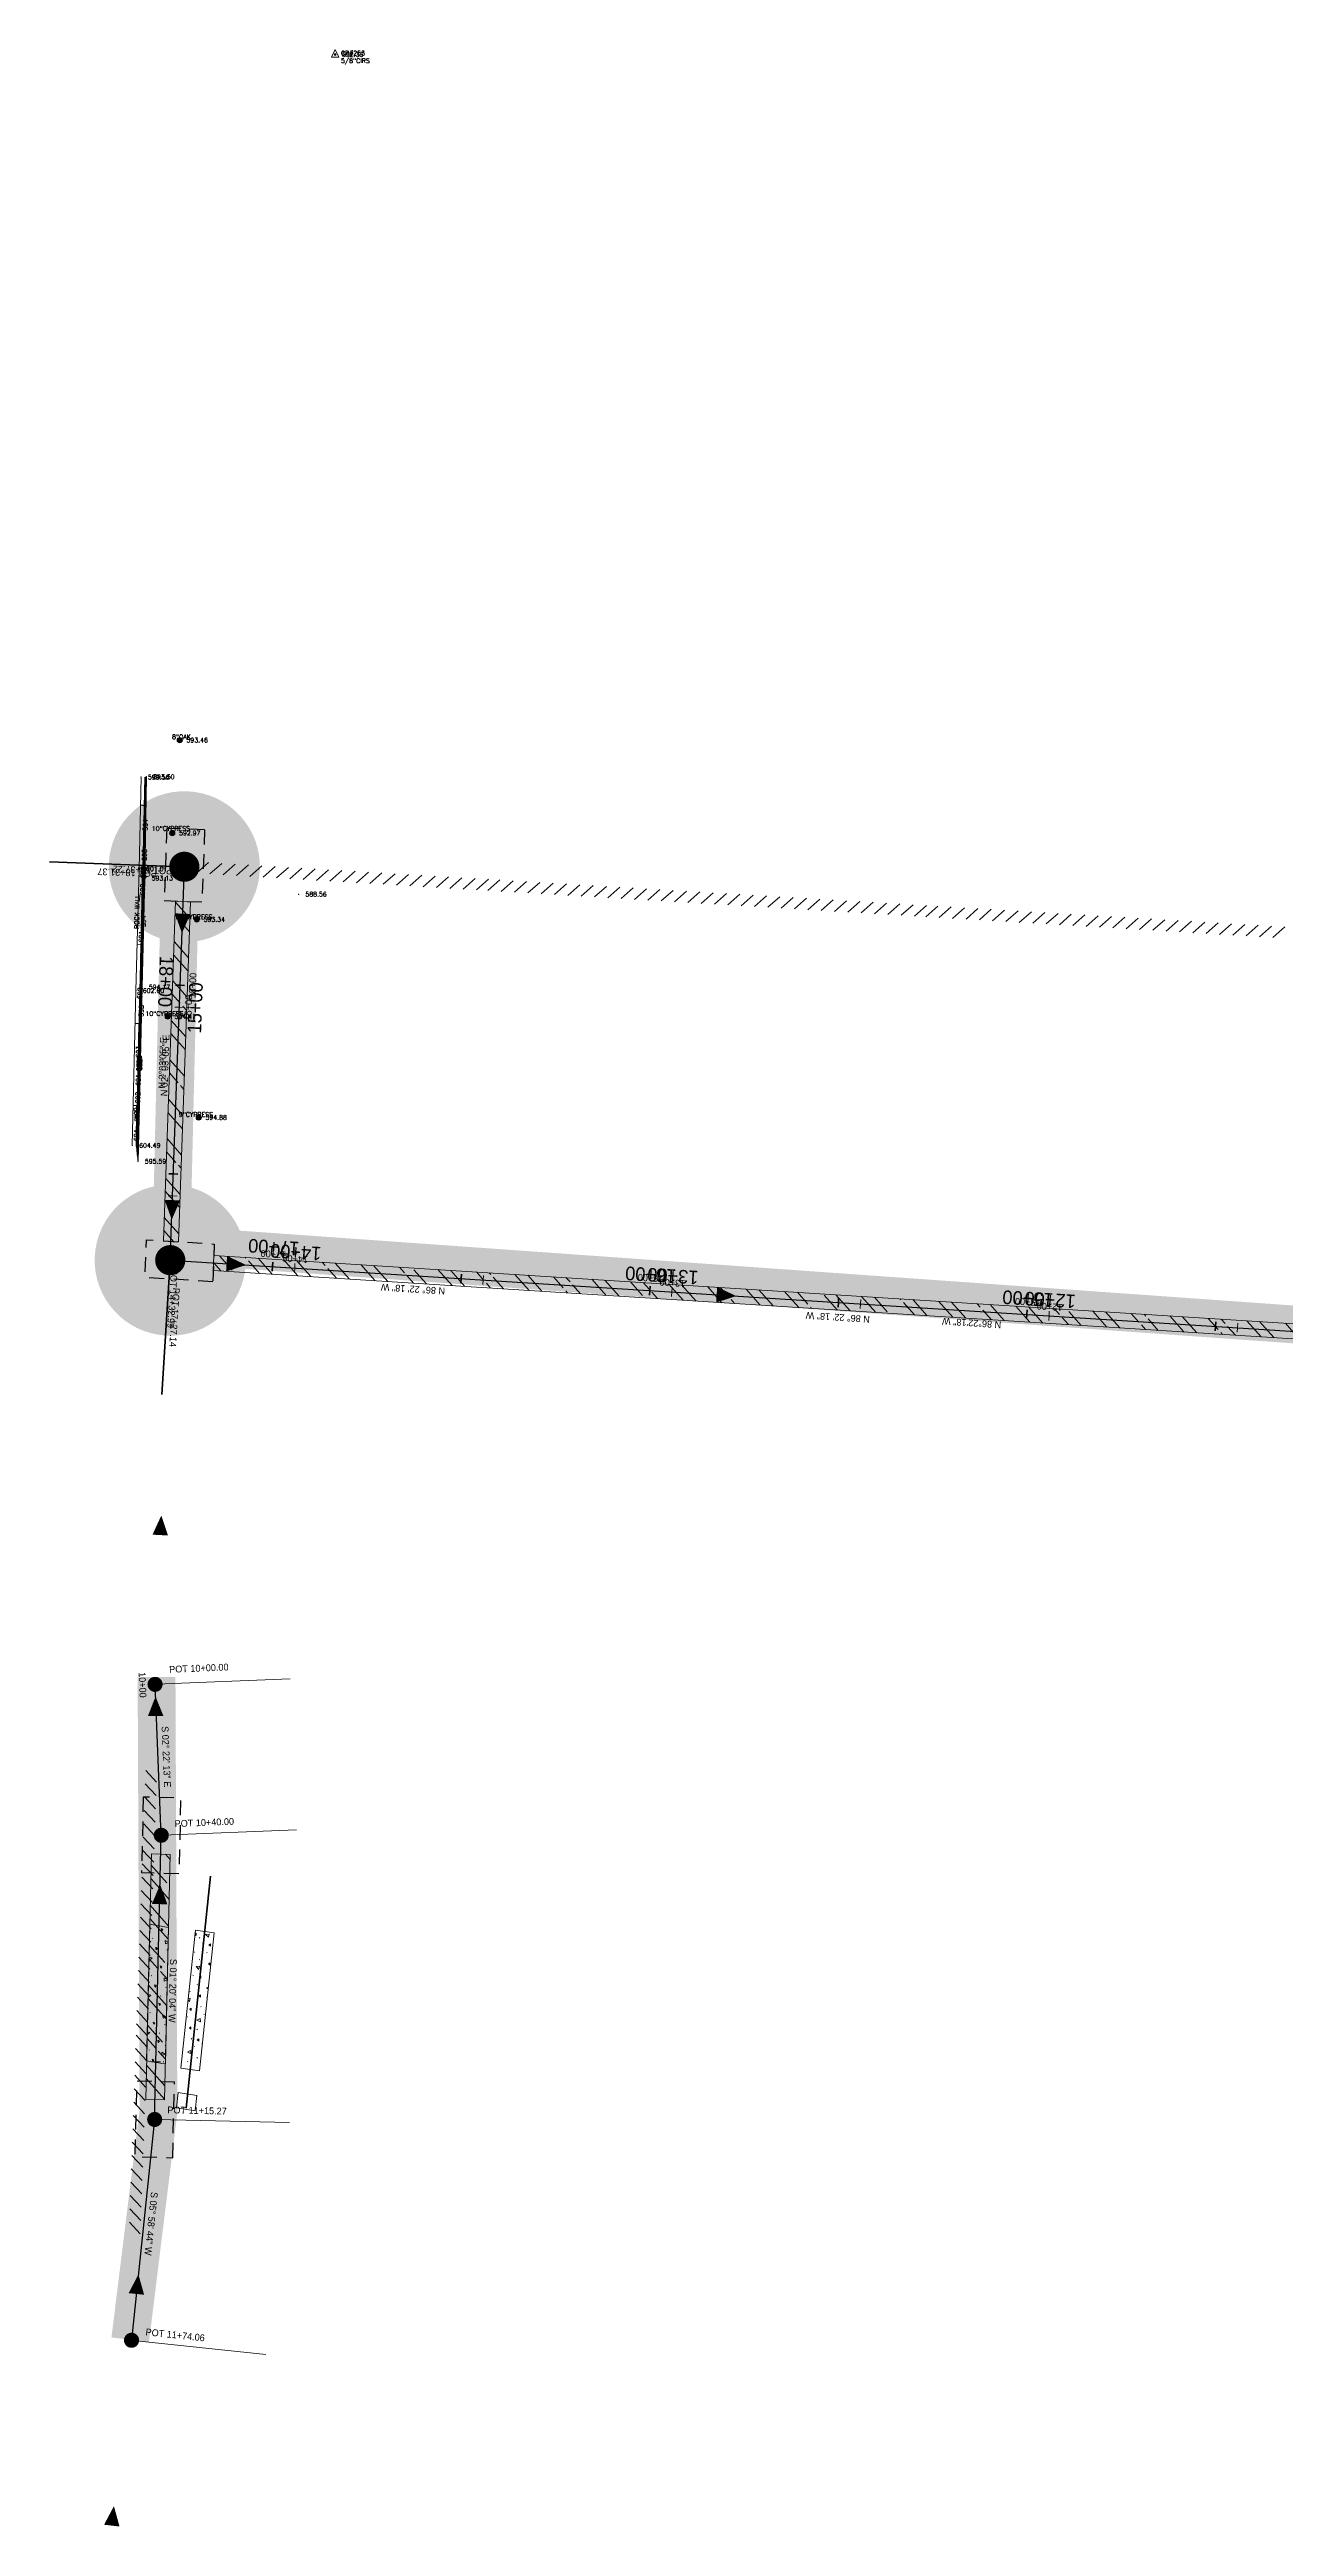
# Model space of a CAD drawing. Extents: x 2536931 to 2538613, y 7112513 to 7131087.
# Drawn here: x 2537606 to 2537933, y 7116062 to 7116718 of the extents above; entities that cross this region are included whole.
import ezdxf
from ezdxf.enums import TextEntityAlignment as Align

# ---------------------------------------------------------------- set-up
doc = ezdxf.new("R2010")
doc.units = 0
doc.header["$MEASUREMENT"] = 0
doc.linetypes.add('DGN Style 2', pattern=[6.486575, 3.891945, -2.59463])
doc.linetypes.add('HIDDEN2', pattern=[0.1875, 0.125, -0.0625])
for name, color, linetype, lineweight in [('C-BORE-PIT', 5, 'DGN Style 2', 30), ('C-PIPE-CASING', 6, 'Continuous', 13), ('C-PVMT-CONC-REPAIR', 7, 'Continuous', 0), ('C-SSWR-MHOL-200SCALE', 6, 'Continuous', 30), ('C-SSWR-MHOL-20SCALE', 6, 'Continuous', 30), ('C-SSWR-MHOL-40SCALE', 6, 'Continuous', 30), ('C-SSWR-UGND', 1, 'Continuous', 30), ('C-SSWR-UGND-ABAN-20SCALE', 7, 'Continuous', 13), ('C-SSWR-UGND_SS-2', 1, 'Continuous', 30), ('C-WATR-UGND-Crossings', 4, 'Continuous', 53), ('CONCRETE REPAIR', 7, 'Continuous', 13), ('D_ALIGN_WL_20_SCALE', 7, 'Continuous', 30), ('D_ALIGN_WL_20_SCALE_SS-2', 7, 'Continuous', 30), ('D_ALIGN_WL_40_SCALE', 7, 'Continuous', 30), ('D_ALIGN_WL_POT_20_SCALE', 7, 'Continuous', 0), ('distance', 54, 'Continuous', 0), ('PT', 7, 'Continuous', 0), ('PTELEV', 5, 'Continuous', 0), ('SIDEWALK REPAIR', 7, 'Continuous', 13), ('V-CTRL', 2, 'Continuous', 0), ('V-CTRL-DESC', 54, 'Continuous', 0), ('V-SITE-RTWL', 8, 'Continuous', 0), ('V-SITE-VEGE', 8, 'Continuous', 0), ('V-SITE-VEGE-DESC', 8, 'Continuous', 0), ('V-TINN-BRKL', 100, 'Continuous', 0), ('V-TOPO-MAJR', 252, 'HIDDEN2', 0), ('V-TOPO-MINR', 8, 'Continuous', 0)]:
    doc.layers.add(name, color=color, linetype=linetype, lineweight=lineweight)
doc.layers.add('C-SSWR-UGND-OLD', color=1, linetype='Continuous', lineweight=53, plot=False)
doc.styles.add('PTXT', font='romans.shx')
doc.styles.add('ROMANS', font='romans.shx')
doc.styles.add('Style-BRIDGE', font='BRIDGE.shx')
doc.styles.add('Style-LEROY', font='LEROY.shx')

# ---------------------------------------------------------------- blocks, each defined once
blk = doc.blocks.new('CP')
blk.add_hatch(color=256).paths.add_polyline_path([(-0.013, 0, 1), (0.013, 0, 1)])
at = {"linetype": 'Continuous'}
for p, q in [((-0.05, -0.033), (0, 0.067)), ((0, 0.067), (0.05, -0.033)), ((0.05, -0.033), (-0.05, -0.033))]:
    blk.add_line(p, q, dxfattribs=at)
blk.add_circle((0, 0), 0.0125)
blk = doc.blocks.new('TREE')
at = {"linetype": 'Continuous', "flags": 128}
blk.add_lwpolyline([(0.035, 0, 1), (-0.035, 0, 1), (0.035, 0)], format="xyb", dxfattribs=at)
for points in [[(0.035, 0.005), (-0.035, 0.005)], [(-0.035, 0), (0.035, 0)], [(-0.03, 0.015), (0.03, 0.015)], [(0.03, 0.01), (-0.03, 0.01)], [(-0.03, 0.01), (0.025, 0.01)], [(-0.03, 0.005), (0.025, 0.005)], [(0.025, 0.025), (-0.025, 0.025)], [(-0.02, 0.02), (0.02, 0.02)], [(0.015, 0.02), (-0.02, 0.02)], [(0.01, 0.025), (-0.01, 0.025)], [(-0.005, 0.03), (0.01, 0.03)], [(-0.03, -0.005), (0.03, -0.005)], [(-0.03, -0.005), (0.03, -0.005)], [(-0.03, -0.01), (0.025, -0.01)], [(0.02, -0.015), (-0.025, -0.015)], [(0.03, -0.015), (-0.025, -0.015)], [(0.015, -0.02), (-0.02, -0.02)], [(-0.015, -0.025), (0.015, -0.025)], [(-0.01, -0.025), (0.005, -0.025)], [(-0.005, -0.03), (0.005, -0.03)]]:
    blk.add_lwpolyline(points, dxfattribs=at)

msp = doc.modelspace()

# ---------------------------------------------------------------- hatches: boundary and pattern name
at = {"layer": 'C-PIPE-CASING'}
h = msp.add_hatch(dxfattribs=at)
h.set_pattern_fill('ANSI32', color=256, style=0)
h.set_pattern_definition([(311.545, (2537618.607, 7116424.335), (-15.60215, 6.7508), [14.4, -1]), (311.545, (2537620.4034, 7116425.9265), (-15.60215, 6.7508), [14.4, -1])])
h.paths.add_polyline_path([(2537642.83, 7116492.1), (2537638.83, 7116492.24), (2537635.61, 7116402.36), (2537639.61, 7116402.1)])
h = msp.add_hatch(dxfattribs=at)
h.set_pattern_fill('ANSI32', color=256, style=0)
h.set_pattern_definition([(311.545, (2537947.149, 7116385.663), (-15.60215, 6.75076), [14.4, -1]), (311.5451, (2537948.9454, 7116387.255), (-15.60215, 6.75076), [14.4, -1])])
h.paths.add_polyline_path([(2538059.95, 7116368.43), (2538060.2, 7116372.42), (2537648.98, 7116398.5), (2537648.83, 7116394.5)])
at = {"layer": 'C-PIPE-CASING', "lineweight": 13}
h = msp.add_hatch(dxfattribs=at)
h.set_pattern_fill('ANSI32', color=256, style=0)
h.set_pattern_definition([(311.545, (2537608.442, 7116206.082), (-15.6022, 6.7508), [14.4, -1]), (311.545, (2537610.2385, 7116207.674), (-15.6022, 6.7508), [14.4, -1])])
h.paths.add_polyline_path([(2537637.45, 7116239.88), (2537632.45, 7116240), (2537630.93, 7116175.01), (2537635.93, 7116174.9)])
at = {"layer": 'C-PVMT-CONC-REPAIR', "lineweight": 0}
h = msp.add_hatch(dxfattribs=at)
h.set_pattern_fill('CONCRT', style=0)
h.set_pattern_definition([(332.114, (2537642.1849, 7116214.9132), (-42.574763, 21.09652), [0.5131, -66.8511]), (231.2634, (2537642.6384, 7116214.6732), (45.088016, 57.783454), [0.4588, -85.9072]), (105.8504, (2537642.3513, 7116214.3153), (-7.698146, 29.855294), [0.62056, -113.27097]), (350.057, (2537640.1995, 7116212.358), (-8.640615, 0.275305), [1.0675, -68.7925]), (221.7344, (2537641.251, 7116212.1737), (44.459703, 38.06346), [0.9491, -70.6292]), (113.7228, (2537640.5427, 7116211.5419), (-40.375667, 90.116493), [0.86697, -119.4077]), (330.7597, (2537644.7336, 7116216.7791), (-76.508911, 41.91773), [1.06754, -106.0586]), (202.7093, (2537645.6651, 7116216.2576), (17.59539, 9.30939), [0.9594, -46.5556]), (93.1833, (2537644.7801, 7116215.8872), (0.314157, 9.859996), [0.87464, -98.15343]), (211.2822, (2537643.8962, 7116211.9933), (44.145546, 28.203465), [0.13345, -72.1103]), (333.641, (2537645.439, 7116209.871), (-16.96707, 10.41061), [0.1822, -47.3328]), (333.641, (2537638.264, 7116212.9872), (-16.96707, 10.41061), [0.1822, -47.3328]), (333.641, (2537640.4625, 7116214.6015), (-16.96707, 10.41061), [0.1822, -47.3328]), (184.685, (2537639.8579, 7116210.22), (78.079694, 7.38225), [0.1675, -86.84355]), (333.641, (2537645.1533, 7116214.267), (-16.96707, 10.41061), [0.1822, -47.3328]), (333.641, (2537641.3102, 7116217.388), (-16.96707, 10.41061), [0.1822, -47.3328]), (332.114, (2537639.3674, 7116217.4128), (-42.574763, 21.09652), [0.51306, -66.8511]), (231.2634, (2537639.8209, 7116217.1728), (45.088016, 57.783454), [0.4588, -85.9072]), (105.8504, (2537639.5338, 7116216.81495), (-7.698146, 29.855294), [0.62056, -113.27097]), (332.114, (2537643.3536, 7116210.067), (-42.574763, 21.09652), [0.5131, -66.8511]), (231.2634, (2537643.8071, 7116209.8271), (45.088016, 57.783454), [0.4588, -85.9072]), (105.8504, (2537643.52, 7116209.4692), (-7.698146, 29.855294), [0.62056, -113.271]), (211.2822, (2537647.0126, 7116217.5211), (44.145546, 28.203465), [0.13345, -72.1103]), (211.282, (2537646.7749, 7116208.7363), (44.145546, 28.203465), [0.13345, -72.1103])])
h.paths.add_polyline_path([(2537632.01, 7116221.4), (2537631.17, 7116185.26), (2537633.23, 7116184.88), (2537634.82, 7116184.58), (2537635.21, 7116184.51), (2537636.15, 7116184.38), (2537636.99, 7116220.53)])
at = {"layer": 'C-SSWR-MHOL-200SCALE'}
h = msp.add_hatch(color=256, dxfattribs=at)
edge = h.paths.add_edge_path()
edge.add_arc((2537641.16, 7116501.39), 20, 87.51717, 447.51717)
h = msp.add_hatch(color=256, dxfattribs=at)
edge = h.paths.add_edge_path()
edge.add_arc((2537637.43, 7116397.23), 20, 87.51717, 447.51717)
at = {"layer": 'C-SSWR-MHOL-20SCALE'}
h = msp.add_hatch(color=256, dxfattribs=at)
edge = h.paths.add_edge_path()
edge.add_arc((2537641.16, 7116501.39), 2, 87.51717, 447.51717)
h = msp.add_hatch(color=256, dxfattribs=at)
edge = h.paths.add_edge_path()
edge.add_arc((2537637.43, 7116397.23), 2, 87.51717, 447.51717)
h = msp.add_hatch(color=256, dxfattribs=at)
edge = h.paths.add_edge_path()
edge.add_arc((2537633.41, 7116284.9), 2, 87.51717, 447.51717)
h = msp.add_hatch(color=256, dxfattribs=at)
edge = h.paths.add_edge_path()
edge.add_arc((2537635.06, 7116244.94), 2, 87.51717, 447.51717)
h = msp.add_hatch(color=256, dxfattribs=at)
edge = h.paths.add_edge_path()
edge.add_arc((2537633.31, 7116169.69), 2, 87.51717, 447.51717)
h = msp.add_hatch(color=256, dxfattribs=at)
edge = h.paths.add_edge_path()
edge.add_arc((2537627.19, 7116111.22), 2, 87.51717, 447.51717)
at = {"layer": 'C-SSWR-MHOL-40SCALE'}
h = msp.add_hatch(color=256, dxfattribs=at)
edge = h.paths.add_edge_path()
edge.add_arc((2537641.16, 7116501.39), 4, 87.51717, 447.51717)
h = msp.add_hatch(color=256, dxfattribs=at)
edge = h.paths.add_edge_path()
edge.add_arc((2537637.43, 7116397.23), 4, 87.51717, 447.51717)
at = {"layer": 'CONCRETE REPAIR', "lineweight": 0}
h = msp.add_hatch(dxfattribs=at)
h.set_pattern_fill('CONCRT', color=256, style=0)
h.set_pattern_definition([(138.3972, (2537631.36385, 7116215.4962), (64.42, -56.2236), [0.51306, -104.40484]), (36.2086, (2537630.9802, 7116215.8368), (-45.80876, -32.588947), [0.4682, -99.67027]), (-90.305, (2537631.358, 7116216.1134), (-1.17249, -64.408015), [0.61725, -91.7486]), (155.054, (2537633.9356, 7116217.46), (8.28418, -2.47151), [1.0675, -60.0934]), (26.3791, (2537632.9677, 7116217.9102), (-105.651476, -51.739872), [0.94593, -129.0613]), (-82.706, (2537633.81515, 7116218.3305), (10.327058, -86.341036), [0.86043, -105.8053]), (136.243, (2537628.4233, 7116214.3425), (8.2842, -2.4715), [1.0675, -18.3626]), (7.8893, (2537627.6522, 7116215.0809), (-19.10277, -3.551975), [0.96335, -84.5412]), (-101.5458, (2537628.6065, 7116215.2131), (-2.534407, -8.494999), [0.8712, -97.02627]), (16.5148, (2537630.4544, 7116218.7561), (-78.945485, -22.7029), [0.13345, -113.4178]), (139.6636, (2537629.5045, 7116221.2018), (14.033955, -13.438022), [0.1822, -65.9189]), (139.6636, (2537635.6465, 7116216.3577), (14.033955, -13.438022), [0.1822, -65.9189]), (139.6636, (2537633.1088, 7116215.3579), (14.033955, -13.438022), [0.1822, -65.9189]), (-10.1118, (2537634.8115, 7116219.43995), (-68.807855, 11.277095), [0.1675, -78.1409]), (139.6636, (2537628.6587, 7116216.8786), (14.033955, -13.438022), [0.1822, -65.9189]), (139.6636, (2537631.578, 7116212.8801), (14.033955, -13.438022), [0.1822, -65.9189]), (138.3972, (2537633.45, 7116212.3602), (64.42, -56.2236), [0.51306, -104.40484]), (36.2086, (2537633.0664, 7116212.7009), (-45.80876, -32.588947), [0.4682, -99.67027]), (-90.305, (2537633.4441, 7116212.97746), (-1.17249, -64.408015), [0.61725, -91.7486]), (138.3972, (2537631.4707, 7116220.4801), (64.42, -56.2236), [0.51306, -104.40484]), (36.2086, (2537631.0871, 7116220.8207), (-45.80876, -32.588947), [0.4682, -99.67027]), (-90.305, (2537631.4648, 7116221.0973), (-1.17249, -64.408015), [0.61725, -91.7486]), (16.5148, (2537626.03044, 7116214.20676), (-78.945485, -22.7029), [0.13345, -113.4178]), (16.5148, (2537628.5024, 7116222.64), (-78.945485, -22.7029), [0.13345, -113.4178])])
h.paths.add_polyline_path([(2537644.08, 7116219.83), (2537649.03, 7116219.07), (2537645.19, 7116182.6), (2537642.72, 7116182.95), (2537640.24, 7116183.3)])

# ---------------------------------------------------------------- linework, layer by layer
at = {"layer": 'C-BORE-PIT'}
for p, q in [((2537636.52, 7116511.56), (2537635.84, 7116492.35)), ((2537646.52, 7116511.2), (2537636.52, 7116511.56)), ((2537646.52, 7116511.2), (2537645.83, 7116491.99)), ((2537645.83, 7116491.99), (2537635.84, 7116492.35))]:
    msp.add_line(p, q, dxfattribs=at)
at = {"layer": 'C-BORE-PIT', "flags": 128}
for points in [[(2537648.73, 7116391.5), (2537630.76, 7116392.64), (2537631.11, 7116402.64), (2537649.09, 7116401.5)], [(2537630.3, 7116255.05), (2537629.83, 7116235.06), (2537639.83, 7116234.82), (2537640.29, 7116254.82)], [(2537638.08, 7116159.57), (2537638.54, 7116179.57), (2537628.54, 7116179.8), (2537628.08, 7116159.8)]]:
    msp.add_lwpolyline(points, close=True, dxfattribs=at)
at = {"layer": 'C-PIPE-CASING', "lineweight": 13, "flags": 128}
for points in [[(2537638.83, 7116492.24), (2537635.61, 7116402.36), (2537639.61, 7116402.1), (2537642.83, 7116492.1)], [(2538060.2, 7116372.42), (2537648.98, 7116398.5), (2537648.83, 7116394.5), (2538059.95, 7116368.43)], [(2537632.45, 7116240), (2537630.93, 7116175.01), (2537635.93, 7116174.9), (2537637.45, 7116239.88)]]:
    msp.add_lwpolyline(points, close=True, dxfattribs=at)
at = {"layer": 'C-PVMT-CONC-REPAIR', "color": 7, "lineweight": 13, "flags": 128}
msp.add_lwpolyline([(2537632.01, 7116221.4), (2537631.17, 7116185.26), (2537633.23, 7116184.88), (2537634.82, 7116184.58), (2537635.21, 7116184.51), (2537636.15, 7116184.38), (2537636.99, 7116220.53)], close=True, dxfattribs=at)
at = {"layer": 'C-SSWR-UGND'}
for p, q in [((2537635.06, 7116244.94), (2537633.41, 7116284.9)), ((2537633.31, 7116169.69), (2537635.06, 7116244.94)), ((2537633.31, 7116169.69), (2537627.19, 7116111.22))]:
    msp.add_line(p, q, dxfattribs=at)
for points in [[(2537636.85, 7116324.32), (2537635.07, 7116329.61), (2537632.74, 7116324.54)], [(2537636.69, 7116226.66), (2537634.76, 7116231.89), (2537632.58, 7116226.75)], [(2537630.52, 7116123.28), (2537629.01, 7116128.66), (2537626.43, 7116123.71)], [(2537624.01, 7116061.92), (2537622.53, 7116067.31), (2537619.92, 7116062.38)]]:
    msp.add_solid(points, dxfattribs=at)
at = {"layer": 'C-SSWR-UGND', "extrusion": (0, 0, -1)}
msp.add_solid([(-2537635.63, 7116276.51), (-2537633.54, 7116281.68), (-2537631.52, 7116276.48)], dxfattribs=at)
at = {"layer": 'C-SSWR-UGND-ABAN-20SCALE', "linetype": 'Continuous'}
for p, q in [((2537644.36, 7116499.69), (2537647.53, 7116502.51)), ((2537647.89, 7116499.48), (2537651.06, 7116502.3)), ((2537651.42, 7116499.27), (2537654.59, 7116502.09)), ((2537654.95, 7116499.06), (2537658.12, 7116501.87)), ((2537658.48, 7116498.85), (2537661.65, 7116501.66)), ((2537662.01, 7116498.64), (2537665.18, 7116501.45)), ((2537665.53, 7116498.43), (2537668.71, 7116501.24)), ((2537669.06, 7116498.21), (2537672.24, 7116501.03)), ((2537672.59, 7116498), (2537675.77, 7116500.82)), ((2537676.12, 7116497.79), (2537679.3, 7116500.61)), ((2537679.65, 7116497.58), (2537682.83, 7116500.4)), ((2537683.18, 7116497.37), (2537686.35, 7116500.19)), ((2537686.71, 7116497.16), (2537689.88, 7116499.97)), ((2537690.24, 7116496.95), (2537693.41, 7116499.76)), ((2537693.77, 7116496.74), (2537696.94, 7116499.55)), ((2537697.3, 7116496.53), (2537700.47, 7116499.34)), ((2537700.83, 7116496.32), (2537704, 7116499.13)), ((2537704.36, 7116496.1), (2537707.53, 7116498.92)), ((2537707.89, 7116495.89), (2537711.06, 7116498.71)), ((2537711.41, 7116495.68), (2537714.59, 7116498.5)), ((2537714.94, 7116495.47), (2537718.12, 7116498.29)), ((2537718.47, 7116495.26), (2537721.65, 7116498.08)), ((2537721.47, 7116495.08), (2537724.64, 7116497.9)), ((2537725, 7116494.87), (2537728.17, 7116497.69)), ((2537728.53, 7116494.66), (2537731.7, 7116497.47)), ((2537732.06, 7116494.45), (2537735.23, 7116497.26)), ((2537735.59, 7116494.24), (2537738.76, 7116497.05)), ((2537739.11, 7116494.03), (2537742.29, 7116496.84)), ((2537742.64, 7116493.81), (2537745.82, 7116496.63)), ((2537746.17, 7116493.6), (2537749.35, 7116496.42)), ((2537749.7, 7116493.39), (2537752.88, 7116496.21)), ((2537753.23, 7116493.18), (2537756.41, 7116496)), ((2537756.76, 7116492.97), (2537759.93, 7116495.79)), ((2537760.29, 7116492.76), (2537763.46, 7116495.57)), ((2537763.82, 7116492.55), (2537766.99, 7116495.36)), ((2537767.35, 7116492.34), (2537770.52, 7116495.15)), ((2537770.88, 7116492.13), (2537774.05, 7116494.94)), ((2537774.41, 7116491.91), (2537777.58, 7116494.73)), ((2537777.94, 7116491.7), (2537781.11, 7116494.52)), ((2537781.47, 7116491.49), (2537784.64, 7116494.31)), ((2537784.99, 7116491.28), (2537788.17, 7116494.1)), ((2537788.52, 7116491.07), (2537791.7, 7116493.89)), ((2537792.05, 7116490.86), (2537795.23, 7116493.67)), ((2537795.58, 7116490.65), (2537798.76, 7116493.46)), ((2537799.11, 7116490.44), (2537802.29, 7116493.25)), ((2537802.64, 7116490.23), (2537805.81, 7116493.04)), ((2537806.17, 7116490.02), (2537809.34, 7116492.83)), ((2537809.7, 7116489.8), (2537812.87, 7116492.62)), ((2537813.23, 7116489.59), (2537816.4, 7116492.41)), ((2537816.76, 7116489.38), (2537819.93, 7116492.2)), ((2537820.29, 7116489.17), (2537823.46, 7116491.99)), ((2537823.82, 7116488.96), (2537826.99, 7116491.78)), ((2537827.35, 7116488.75), (2537830.52, 7116491.56)), ((2537830.87, 7116488.54), (2537834.05, 7116491.35)), ((2537834.4, 7116488.33), (2537837.58, 7116491.14)), ((2537837.4, 7116488.15), (2537840.57, 7116490.96)), ((2537840.93, 7116487.94), (2537844.1, 7116490.75)), ((2537844.46, 7116487.73), (2537847.63, 7116490.54)), ((2537847.99, 7116487.51), (2537851.16, 7116490.33)), ((2537851.52, 7116487.3), (2537854.69, 7116490.12)), ((2537855.04, 7116487.09), (2537858.22, 7116489.91)), ((2537858.57, 7116486.88), (2537861.75, 7116489.7)), ((2537862.1, 7116486.67), (2537865.28, 7116489.49)), ((2537865.63, 7116486.46), (2537868.81, 7116489.27)), ((2537869.16, 7116486.25), (2537872.34, 7116489.06)), ((2537872.69, 7116486.04), (2537875.86, 7116488.85)), ((2537876.22, 7116485.83), (2537879.39, 7116488.64)), ((2537879.75, 7116485.61), (2537882.92, 7116488.43)), ((2537883.28, 7116485.4), (2537886.45, 7116488.22)), ((2537886.81, 7116485.19), (2537889.98, 7116488.01)), ((2537890.34, 7116484.98), (2537893.51, 7116487.8)), ((2537893.87, 7116484.77), (2537897.04, 7116487.59)), ((2537897.4, 7116484.56), (2537900.57, 7116487.37)), ((2537900.92, 7116484.35), (2537904.1, 7116487.16)), ((2537904.45, 7116484.14), (2537907.63, 7116486.95)), ((2537907.98, 7116483.93), (2537911.16, 7116486.74)), ((2537911.51, 7116483.72), (2537914.69, 7116486.53)), ((2537915.04, 7116483.5), (2537918.22, 7116486.32)), ((2537918.57, 7116483.29), (2537921.74, 7116486.11)), ((2537922.1, 7116483.08), (2537925.27, 7116485.9)), ((2537925.63, 7116482.87), (2537928.8, 7116485.69)), ((2537929.16, 7116482.66), (2537932.33, 7116485.48)), ((2537630.93, 7116262.11), (2537633.82, 7116259)), ((2537630.68, 7116255.04), (2537633.57, 7116251.93)), ((2537630.8, 7116258.57), (2537633.69, 7116255.47)), ((2537630.42, 7116247.97), (2537633.31, 7116244.87)), ((2537630.55, 7116251.51), (2537633.44, 7116248.4)), ((2537630.17, 7116240.91), (2537633.05, 7116237.8)), ((2537630.29, 7116244.44), (2537633.18, 7116241.33)), ((2537629.91, 7116233.84), (2537632.8, 7116230.73)), ((2537630.04, 7116237.37), (2537632.93, 7116234.27)), ((2537629.78, 7116230.31), (2537632.67, 7116227.2)), ((2537629.53, 7116223.24), (2537632.42, 7116220.13)), ((2537629.66, 7116226.77), (2537632.54, 7116223.67)), ((2537629.27, 7116216.17), (2537632.16, 7116213.07)), ((2537629.4, 7116219.71), (2537632.29, 7116216.6)), ((2537629.02, 7116209.11), (2537631.91, 7116206)), ((2537629.14, 7116212.64), (2537632.03, 7116209.53)), ((2537628.76, 7116202.04), (2537631.65, 7116198.93)), ((2537628.89, 7116205.57), (2537631.78, 7116202.47)), ((2537628.51, 7116194.97), (2537631.4, 7116191.87)), ((2537628.63, 7116198.51), (2537631.52, 7116195.4)), ((2537628.27, 7116188.44), (2537631.16, 7116185.34)), ((2537628.4, 7116191.98), (2537631.29, 7116188.87)), ((2537628.02, 7116181.38), (2537630.91, 7116178.27)), ((2537628.14, 7116184.91), (2537631.03, 7116181.8)), ((2537627.89, 7116177.84), (2537630.78, 7116174.74)), ((2537627.63, 7116170.78), (2537630.52, 7116167.67)), ((2537627.76, 7116174.31), (2537630.65, 7116171.2)), ((2537627.38, 7116163.71), (2537630.27, 7116160.6)), ((2537627.51, 7116167.24), (2537630.4, 7116164.14)), ((2537627.12, 7116156.64), (2537630.01, 7116153.54)), ((2537627.25, 7116160.18), (2537630.14, 7116157.07)), ((2537626.87, 7116149.58), (2537629.76, 7116146.47)), ((2537627, 7116153.11), (2537629.89, 7116150)), ((2537626.61, 7116142.51), (2537629.5, 7116139.4)), ((2537626.74, 7116146.04), (2537629.63, 7116142.94))]:
    msp.add_line(p, q, dxfattribs=at)
at = {"layer": 'C-SSWR-UGND-OLD'}
for p, q in [((2537640.76, 7116501.4), (2537605.5, 7116502.66)), ((2537640.04, 7116470.04), (2537638.84, 7116470.08)), ((2537640.04, 7116470.04), (2537638.84, 7116470.08)), ((2537640.04, 7116470.04), (2537641.24, 7116469.99)), ((2537640.04, 7116470.04), (2537641.24, 7116469.99)), ((2537638.25, 7116420.07), (2537637.05, 7116420.11)), ((2537638.25, 7116420.07), (2537637.05, 7116420.11)), ((2537638.25, 7116420.07), (2537639.45, 7116420.03)), ((2537638.25, 7116420.07), (2537639.45, 7116420.03)), ((2537637.41, 7116396.83), (2537635.17, 7116361.61)), ((2537664.52, 7116395.51), (2537664.44, 7116394.31)), ((2537664.52, 7116395.51), (2537664.44, 7116394.31)), ((2537664.52, 7116395.51), (2537664.59, 7116396.71)), ((2537664.52, 7116395.51), (2537664.59, 7116396.71)), ((2537714.42, 7116392.34), (2537714.34, 7116391.15)), ((2537714.42, 7116392.34), (2537714.49, 7116393.54)), ((2537764.32, 7116389.18), (2537764.24, 7116387.98)), ((2537764.32, 7116389.18), (2537764.24, 7116387.98)), ((2537764.32, 7116389.18), (2537764.39, 7116390.38)), ((2537764.32, 7116389.18), (2537764.39, 7116390.38)), ((2537814.22, 7116386.02), (2537814.14, 7116384.82)), ((2537814.22, 7116386.02), (2537814.14, 7116384.82)), ((2537814.22, 7116386.02), (2537814.29, 7116387.21)), ((2537814.22, 7116386.02), (2537814.29, 7116387.21)), ((2537864.12, 7116382.85), (2537864.04, 7116381.65)), ((2537864.12, 7116382.85), (2537864.04, 7116381.65)), ((2537864.12, 7116382.85), (2537864.19, 7116384.05)), ((2537864.12, 7116382.85), (2537864.19, 7116384.05)), ((2537914.02, 7116379.69), (2537913.94, 7116378.49)), ((2537914.02, 7116379.69), (2537913.94, 7116378.49)), ((2537914.02, 7116379.69), (2537914.09, 7116380.88)), ((2537914.02, 7116379.69), (2537914.09, 7116380.88))]:
    msp.add_line(p, q, dxfattribs=at)
for centre in [(2537641.16, 7116501.39), (2537637.43, 7116397.23)]:
    msp.add_circle(centre, 0.4, dxfattribs=at)
at = {"layer": 'C-SSWR-UGND_SS-2'}
for q in [(2537641.16, 7116501.39), (2538067.38, 7116369.96)]:
    msp.add_line((2537637.43, 7116397.23), q, dxfattribs=at)
at = {"layer": 'C-SSWR-UGND_SS-2', "extrusion": (0, 0, -1)}
for points in [[(-2537638.66, 7116489.05), (-2537640.53, 7116483.79), (-2537642.77, 7116488.9)], [(-2537635.95, 7116413.19), (-2537637.82, 7116407.93), (-2537640.06, 7116413.05)]]:
    msp.add_solid(points, dxfattribs=at)
at = {"layer": 'C-SSWR-UGND_SS-2'}
for points in [[(2537652.21, 7116394.23), (2537657.52, 7116395.95), (2537652.47, 7116398.33)], [(2537781.89, 7116386), (2537787.2, 7116387.73), (2537782.15, 7116390.11)]]:
    msp.add_solid(points, dxfattribs=at)
at = {"layer": 'C-WATR-UGND-Crossings', "linetype": 'Continuous'}
msp.add_line((2537641.65, 7116172.71), (2537648.09, 7116234.14), dxfattribs=at)
at = {"layer": 'CONCRETE REPAIR', "lineweight": 13, "flags": 128}
msp.add_lwpolyline([(2537644.08, 7116219.83), (2537649.03, 7116219.07), (2537645.19, 7116182.6), (2537642.72, 7116182.95), (2537640.24, 7116183.3)], close=True, dxfattribs=at)
at = {"layer": 'D_ALIGN_WL_20_SCALE', "color": 2, "linetype": 'Continuous', "lineweight": 13}
for p, q in [((2537633.41, 7116284.9), (2537632.21, 7116284.85)), ((2537633.41, 7116284.9), (2537634.61, 7116284.95)), ((2537633.67, 7116184.95), (2537632.47, 7116184.98)), ((2537633.67, 7116184.95), (2537634.87, 7116184.92))]:
    msp.add_line(p, q, dxfattribs=at)
at = {"layer": 'D_ALIGN_WL_20_SCALE_SS-2', "color": 6, "linetype": 'Continuous', "lineweight": 13}
for p, q in [((2537639.83, 7116464.19), (2537638.63, 7116464.23)), ((2537639.83, 7116464.19), (2537641.03, 7116464.15)), ((2537638.04, 7116414.22), (2537636.84, 7116414.26)), ((2537638.04, 7116414.22), (2537639.24, 7116414.18)), ((2537670.36, 7116395.14), (2537670.28, 7116393.94)), ((2537670.36, 7116395.14), (2537670.43, 7116396.33)), ((2537720.26, 7116391.97), (2537720.18, 7116390.78)), ((2537720.26, 7116391.97), (2537720.33, 7116393.17)), ((2537770.16, 7116388.81), (2537770.08, 7116387.61)), ((2537770.16, 7116388.81), (2537770.23, 7116390.01)), ((2537820.06, 7116385.64), (2537819.98, 7116384.45)), ((2537820.06, 7116385.64), (2537820.13, 7116386.84)), ((2537869.96, 7116382.48), (2537869.88, 7116381.28)), ((2537869.96, 7116382.48), (2537870.03, 7116383.68)), ((2537919.86, 7116379.32), (2537919.78, 7116378.12)), ((2537919.86, 7116379.32), (2537919.93, 7116380.51))]:
    msp.add_line(p, q, dxfattribs=at)
at = {"layer": 'D_ALIGN_WL_40_SCALE', "color": 2, "lineweight": 13}
for p, q in [((2537639.83, 7116464.19), (2537638.63, 7116464.23)), ((2537639.83, 7116464.19), (2537641.03, 7116464.15)), ((2537670.36, 7116395.14), (2537670.28, 7116393.94)), ((2537670.36, 7116395.14), (2537670.43, 7116396.33)), ((2537770.16, 7116388.81), (2537770.08, 7116387.61)), ((2537770.16, 7116388.81), (2537770.23, 7116390.01)), ((2537869.96, 7116382.48), (2537869.88, 7116381.28)), ((2537869.96, 7116382.48), (2537870.03, 7116383.68))]:
    msp.add_line(p, q, dxfattribs=at)
at = {"layer": 'D_ALIGN_WL_POT_20_SCALE', "color": 6, "lineweight": 13}
for p, q in [((2537640.76, 7116501.4), (2537620.31, 7116502.13)), ((2537637.41, 7116396.83), (2537636.16, 7116377.22))]:
    msp.add_line(p, q, dxfattribs=at)
at = {"layer": 'D_ALIGN_WL_POT_20_SCALE', "color": 2, "linetype": 'Continuous', "lineweight": 13}
for p, q in [((2537633.81, 7116284.92), (2537669.16, 7116286.38)), ((2537635.46, 7116244.95), (2537670.81, 7116246.42)), ((2537633.71, 7116169.68), (2537668.98, 7116168.85)), ((2537627.58, 7116111.18), (2537662.75, 7116107.5))]:
    msp.add_line(p, q, dxfattribs=at)
at = {"layer": 'D_ALIGN_WL_POT_20_SCALE', "color": 6, "lineweight": 13}
for centre in [(2537641.16, 7116501.39), (2537637.43, 7116397.23)]:
    msp.add_circle(centre, 0.4, dxfattribs=at)
at = {"layer": 'D_ALIGN_WL_POT_20_SCALE', "color": 2, "linetype": 'Continuous', "lineweight": 13}
for centre in [(2537633.41, 7116284.9), (2537635.06, 7116244.94), (2537633.31, 7116169.69), (2537627.19, 7116111.22)]:
    msp.add_circle(centre, 0.4, dxfattribs=at)
at = {"layer": 'distance', "color": 7, "linetype": 'Continuous', "lineweight": 0, "const_width": 10}
for points in [[(2538079.92, 7116369.88), (2537637.72, 7116401.31), (2537640.23, 7116506.68)], [(2537626.84, 7116111.35), (2537634.31, 7116171.83), (2537633.81, 7116286.82)]]:
    msp.add_lwpolyline(points, dxfattribs=at)
at = {"layer": 'PT'}
for p in [(2537681.07, 7116716.45, 592.33), (2537639.94, 7116534.93, 593.45), (2537629.73, 7116525.13, 599.56), (2537631.11, 7116525.23, 593.49), (2537637.96, 7116510.32, 592.97), (2537629.22, 7116500.83, 601.01), (2537630.7, 7116498.36, 593.13), (2537671.39, 7116494.12, 588.56), (2537644.46, 7116487.44, 593.34), (2537628.36, 7116468.58, 602.6), (2537629.98, 7116469.55, 594.17), (2537636.77, 7116461.73, 594.41), (2537644.96, 7116435, 594.88), (2537627.4, 7116427.61, 604.48), (2537628.92, 7116423.39, 595.59)]:
    msp.add_point(p, dxfattribs=at)
at = {"layer": 'SIDEWALK REPAIR', "flags": 128}
msp.add_lwpolyline([(2537639.13, 7116172.76), (2537644.07, 7116171.95), (2537644.5, 7116176.03), (2537639.56, 7116176.82)], close=True, dxfattribs=at)
at = {"layer": 'V-SITE-RTWL', "flags": 128}
for points in [[(2537629.73, 7116525.13), (2537629.22, 7116500.83), (2537628.36, 7116468.58), (2537627.4, 7116427.61)], [(2537630.73, 7116525.11), (2537630.22, 7116500.81), (2537630.22, 7116500.8), (2537630.22, 7116500.8), (2537629.36, 7116468.55), (2537628.4, 7116427.59)]]:
    msp.add_lwpolyline(points, dxfattribs=at)
at = {"layer": 'V-TINN-BRKL'}
for points in [[(2537629.73, 7116525.13, 599.56), (2537629.22, 7116500.83, 601.01), (2537628.36, 7116468.58, 602.6), (2537627.4, 7116427.61, 604.48)], [(2537630.73, 7116525.11, 599.56), (2537630.22, 7116500.8, 601.01), (2537629.36, 7116468.55, 602.6), (2537628.4, 7116427.59, 604.48)], [(2537631.11, 7116525.23, 593.49), (2537630.7, 7116498.36, 593.13), (2537629.98, 7116469.55, 594.17), (2537628.92, 7116423.39, 595.59)]]:
    msp.add_polyline3d(points, dxfattribs=at)
at = {"layer": 'V-TOPO-MAJR', "flags": 128}
for points, elevation in [([(2537629.36, 7116442.58), (2537631.01, 7116525.2)], 595), ([(2537628.66, 7116425.47), (2537630.58, 7116517.6), (2537629.58, 7116517.71)], 600)]:
    msp.add_lwpolyline(points, dxfattribs=dict(at, elevation=elevation))
at = {"layer": 'V-TOPO-MINR', "flags": 128}
for points, elevation in [([(2537628.72, 7116425), (2537630.76, 7116525.12)], 599), ([(2537628.78, 7116424.53), (2537630.83, 7116525.14)], 598), ([(2537628.84, 7116424.06), (2537630.89, 7116525.16)], 597), ([(2537628.9, 7116423.59), (2537630.95, 7116525.18)], 596), ([(2537631.08, 7116525.22), (2537630.09, 7116474.25)], 594), ([(2537628.61, 7116425.94), (2537630.13, 7116500.98), (2537629.23, 7116500.99)], 601), ([(2537628.55, 7116426.42), (2537629.69, 7116480.75), (2537628.69, 7116480.77)], 602), ([(2537628.49, 7116426.89), (2537629.16, 7116459.89), (2537628.16, 7116459.92)], 603), ([(2537628.43, 7116427.36), (2537628.51, 7116438.2), (2537627.65, 7116438.16)], 604)]:
    msp.add_lwpolyline(points, dxfattribs=dict(at, elevation=elevation))

# ---------------------------------------------------------------- block references
at = {"layer": 'V-CTRL', "xscale": 20, "yscale": 20, "zscale": 20}
msp.add_blockref('CP', (2537681.07, 7116716.45), dxfattribs=at)
at = {"layer": 'V-SITE-VEGE', "xscale": 20, "yscale": 20, "zscale": 20}
for p in [(2537639.94, 7116534.93), (2537637.96, 7116510.32), (2537644.46, 7116487.44), (2537636.77, 7116461.73), (2537644.96, 7116435)]:
    msp.add_blockref('TREE', p, dxfattribs=at)

# ---------------------------------------------------------------- texts
at = {"layer": 'C-SSWR-UGND-OLD', "style": 'Style-LEROY'}
for s, rotation, p in [('POT 18+31.37', 177.94854, (2537633.92, 7116500.44)), ('POT 17+27.14', 266.37172, (2537638.17, 7116389.96))]:
    msp.add_text(s, height=1.8, rotation=rotation, dxfattribs=at).set_placement(p)
for s, height, rotation, p in [('18+00', 3.6, 267.94854, (2537638.04, 7116470.94)), ('18+00', 1.8, 87.94854, (2537642.44, 7116469.95)), ('17+00', 3.6, 176.37172, (2537664.7, 7116398.88)), ('17+00', 1.8, 176.37172, (2537664.67, 7116397.9)), ('16+00', 3.6, 176.37172, (2537764.47, 7116391.57)), ('16+00', 1.8, 176.37172, (2537764.47, 7116391.57)), ('15+00', 3.6, 176.37172, (2537864.27, 7116385.25)), ('15+00', 1.8, 176.37172, (2537864.27, 7116385.25))]:
    msp.add_text(s, height=height, rotation=rotation, dxfattribs=at).set_placement(p, align=Align.TOP_CENTER)
for s, rotation, p in [('N 2%%d03\'05" E', 87.94854, (2537636.31, 7116449.43)), ('N 86%%d22\'18" W', 176.37172, (2537849.54, 7116381.48))]:
    msp.add_text(s, height=1.8, rotation=rotation, dxfattribs=at).set_placement(p, align=Align.CENTER)
at = {"layer": 'D_ALIGN_WL_20_SCALE', "color": 2, "linetype": 'Continuous', "lineweight": 13, "style": 'Style-BRIDGE'}
for s, rotation, p in [('10+00', 272.37036, (2537631.01, 7116284.8)), ('S 02%%d 22\' 13" E', 272.37036, (2537637.28, 7116265.78)), ('S 01%%d 20\' 04" W', 268.66565, (2537638.99, 7116203.75)), ('S 05%%d 58\' 44" W', 264.02124, (2537633.27, 7116142))]:
    msp.add_text(s, height=1.8, rotation=rotation, dxfattribs=at).set_placement(p, align=Align.TOP_CENTER)
at = {"layer": 'D_ALIGN_WL_20_SCALE_SS-2', "color": 6, "linetype": 'Continuous', "lineweight": 13, "style": 'Style-BRIDGE'}
for s, rotation, p in [('15+00', 87.94854, (2537642.23, 7116464.1)), ('N 02%%d 03\' 05" E', 87.94854, (2537636.05, 7116448.79)), ('14+00', 176.37172, (2537670.51, 7116397.53)), ('13+00', 176.37172, (2537770.31, 7116391.2)), ('N 86%%d 22\' 18" W', 176.37172, (2537701.66, 7116389.55)), ('12+00', 176.37172, (2537870.11, 7116384.88)), ('N 86%%d 22\' 18" W', 176.37172, (2537814.06, 7116382.08))]:
    msp.add_text(s, height=1.8, rotation=rotation, dxfattribs=at).set_placement(p, align=Align.MIDDLE_CENTER)
at = {"layer": 'D_ALIGN_WL_40_SCALE', "color": 2, "lineweight": 13, "style": 'Style-BRIDGE'}
for s, rotation, p in [('15+00', 87.94854, (2537642.23, 7116464.1)), ('14+00', 176.37172, (2537670.51, 7116397.53)), ('13+00', 176.37172, (2537770.31, 7116391.2)), ('12+00', 176.37172, (2537870.11, 7116384.88))]:
    msp.add_text(s, height=3.6, rotation=rotation, dxfattribs=at).set_placement(p, align=Align.TOP_CENTER)
at = {"layer": 'D_ALIGN_WL_POT_20_SCALE', "color": 6, "lineweight": 13, "style": 'Style-BRIDGE'}
for s, rotation, p in [('POT 15+37.22', 177.94854, (2537630.07, 7116500.52)), ('POT 14+32.99', 266.37172, (2537638.01, 7116387.09))]:
    msp.add_text(s, height=1.8, rotation=rotation, dxfattribs=at).set_placement(p, align=Align.MIDDLE_CENTER)
at = {"layer": 'D_ALIGN_WL_POT_20_SCALE', "color": 2, "linetype": 'Continuous', "lineweight": 13, "style": 'Style-BRIDGE'}
for s, rotation, p in [('POT 10+00.00', 2.37036, (2537644.96, 7116290.08)), ('POT 10+40.00', 2.37036, (2537646.41, 7116249.22)), ('POT 11+15.27', 358.66565, (2537644.55, 7116172.96)), ('POT 11+74.06', 354.02124, (2537638.84, 7116113.54))]:
    msp.add_text(s, height=1.8, rotation=rotation, dxfattribs=at).set_placement(p, align=Align.TOP_CENTER)
at = {"layer": 'PTELEV', "style": 'PTXT'}
for s, p in [('592.33', (2537682.87, 7116715.85, 592.33)), ('593.46', (2537641.74, 7116534.33, 593.45)), ('599.56', (2537631.53, 7116524.53, 599.56)), ('593.50', (2537632.91, 7116524.63, 593.49)), ('592.97', (2537639.76, 7116509.72, 592.97)), ('601.01', (2537631.02, 7116500.23, 601.01)), ('593.13', (2537632.5, 7116497.76, 593.13)), ('588.56', (2537673.19, 7116493.52, 588.56)), ('593.34', (2537646.26, 7116486.84, 593.34)), ('594.17', (2537631.77, 7116468.95, 594.17)), ('602.60', (2537630.16, 7116467.98, 602.6)), ('594.41', (2537638.57, 7116461.13, 594.41)), ('594.88', (2537646.76, 7116434.4, 594.88)), ('604.49', (2537629.2, 7116427.01, 604.48)), ('595.59', (2537630.72, 7116422.79, 595.59))]:
    msp.add_text(s, height=1.2, dxfattribs=at).set_placement(p)
at = {"layer": 'V-CTRL-DESC', "insert": (2537682.62, 7116717.42), "char_height": 1.2, "attachment_point": 1, "style": 'ROMANS'}
msp.add_mtext('CP#253^J5/8"CIRS ', dxfattribs=at)
at = {"layer": 'V-SITE-RTWL', "insert": (2537627.95, 7116484.95), "char_height": 1.2, "attachment_point": 1, "rotation": 88.66599, "style": 'ROMANS'}
msp.add_mtext('ROCK WALL', dxfattribs=at)
at = {"layer": 'V-SITE-VEGE-DESC', "char_height": 1.2, "attachment_point": 1, "style": 'ROMANS'}
for s, insert in [('8"OAK ', (2537637.91, 7116536.38)), ('10"CYPRESS ', (2537632.56, 7116512.14)), ('10"CYPRESS ', (2537638.5, 7116488.71)), ('10"CYPRESS ', (2537630.88, 7116463.11)), ('9"CYPRESS ', (2537639.7, 7116436.37))]:
    msp.add_mtext(s, dxfattribs=dict(at, insert=insert))
at = {"layer": 'V-TOPO-MAJR', "char_height": 1.2, "attachment_point": 5, "style": 'ROMANS'}
for s, insert, rotation in [('595', (2537630.6, 7116504.54), 88.853), ('600', (2537630.12, 7116495.33), 88.80713), ('595', (2537629.77, 7116463.23), 88.853), ('600', (2537629.15, 7116448.76), 88.80713)]:
    msp.add_mtext(s, dxfattribs=dict(at, insert=insert, rotation=rotation))
at = {"layer": 'V-TOPO-MINR', "char_height": 1.2, "attachment_point": 5, "style": 'ROMANS'}
for s, insert, rotation in [('594', (2537630.83, 7116512.48), 88.89646), ('599', (2537630.25, 7116500.09), 88.83175), ('598', (2537630.32, 7116499.99), 88.83514), ('597', (2537630.38, 7116499.88), 88.8385), ('596', (2537630.44, 7116499.78), 88.84182), ('601', (2537629.77, 7116482.9), 88.83357), ('594', (2537630.34, 7116487), 88.89646), ('602', (2537629.42, 7116467.91), 88.80124), ('603', (2537629, 7116452.39), 88.84413), ('599', (2537629.23, 7116450.03), 88.83175), ('598', (2537629.29, 7116449.68), 88.83514), ('597', (2537629.35, 7116449.33), 88.8385), ('596', (2537629.41, 7116448.99), 88.84182), ('601', (2537628.99, 7116444.93), 88.83357), ('604', (2537628.49, 7116436.13), 275.28611), ('602', (2537628.84, 7116440.25), 88.80124), ('604', (2537628.45, 7116430.28), 89.59321), ('603', (2537628.66, 7116435.39), 88.84413)]:
    msp.add_mtext(s, dxfattribs=dict(at, insert=insert, rotation=rotation))

doc.saveas('drawing.dxf')
